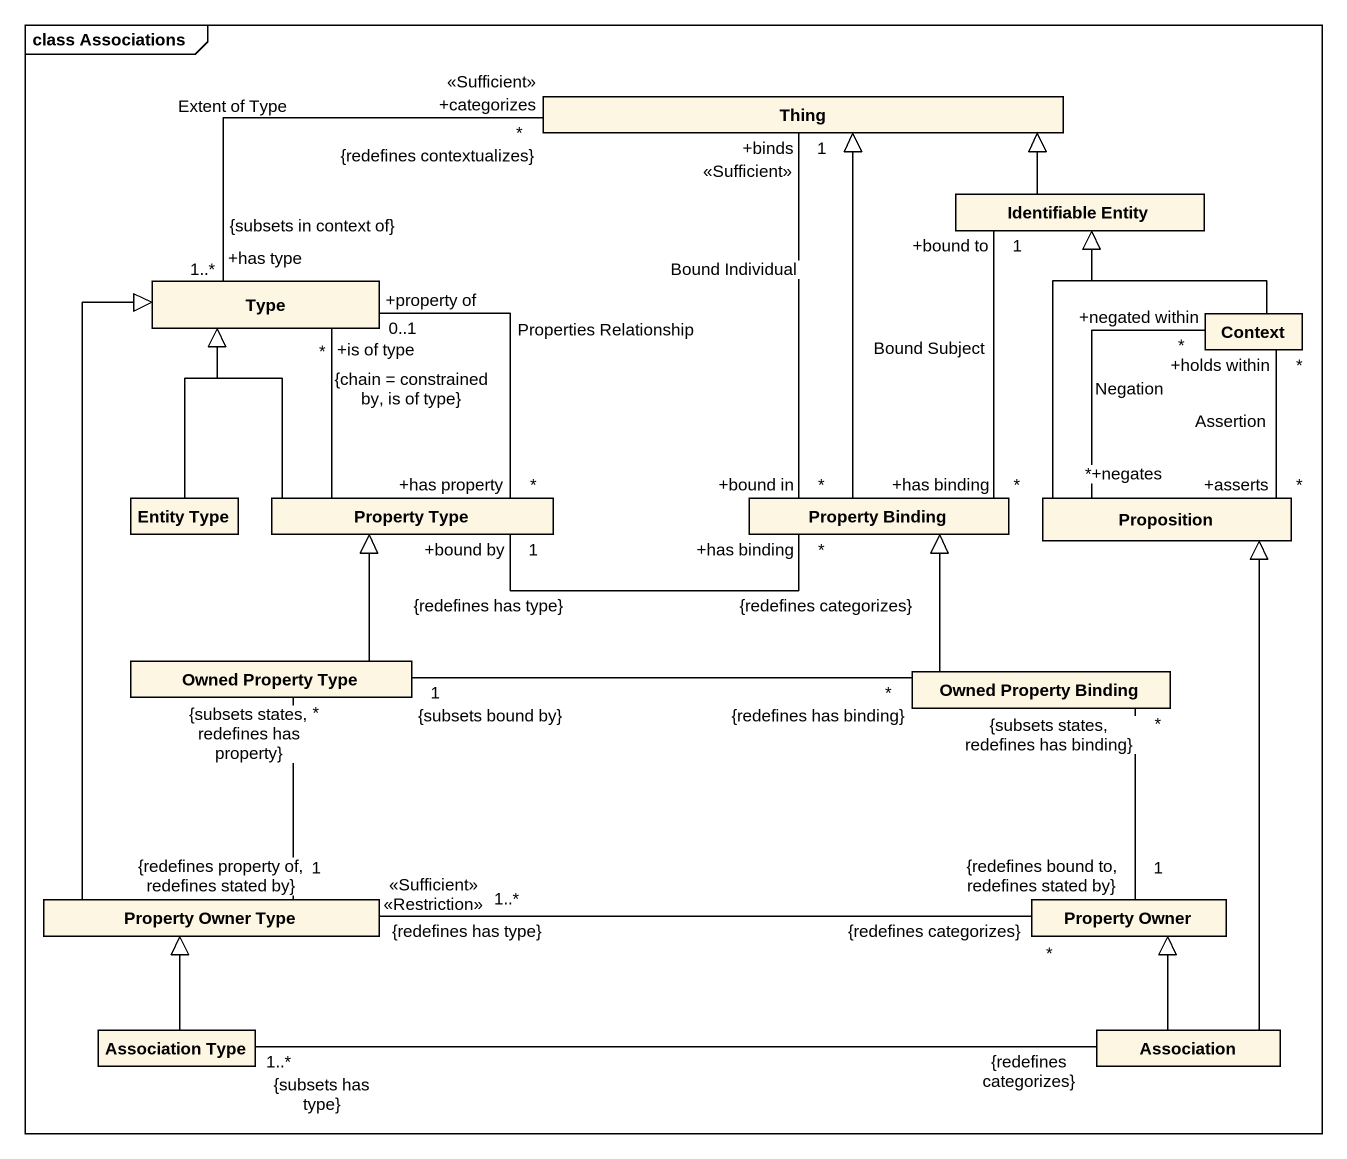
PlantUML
@startuml
mainframe class Associations
hide circle
hide empty members
class Thing
class "Identifiable Entity" as Identifiable_Entity
class Type
class Context
class "Entity Type" as Entity_Type
class "Property Type" as Property_Type
class "Property Binding" as Property_Binding
class Proposition
class "Owned Property Type" as Owned_Property_Type
class "Owned Property Binding" as Owned_Property_Binding
class "Property Owner Type" as Property_Owner_Type
class "Property Owner" as Property_Owner
class "Association Type" as Association_Type
class Association
Identifiable_Entity -left-|> Thing
Identifiable_Entity "+bound to\n1" -- "+has binding\n*" Property_Binding : Bound Subject
Type "+has type\n1..*\n{subsets in context of}" -right- "+categorizes\n<<Sufficient>>\n*\n{redefines contextualizes}" Thing : Extent of Type
Type "+property of\n0..1" -- "+has property\n*" Property_Type : Properties Relationship
Context -up-|> Identifiable_Entity
Context "+negated within\n*" -- "+negates\n*" Proposition : Negation
Context "+holds within\n*" -- "+asserts\n*" Proposition : Assertion
Entity_Type -up-|> Type
Property_Type -up- "+is of type\n*\n{chain = constrained by, is of type}" Type
Property_Type -up-|> Type
Property_Type "+bound by\n1\n{redefines has type}" -right- "+has binding\n*\n{redefines categorizes}" Property_Binding
Property_Binding -up-|> Thing
Property_Binding "+bound in\n*" -up- "+binds\n<<Sufficient>>\n1" Thing : Bound Individual
Proposition -up-|> Identifiable_Entity
Owned_Property_Type -up-|> Property_Type
Owned_Property_Binding -up-|> Property_Binding
Owned_Property_Binding "{redefines has binding}\n*" -left- "{subsets bound by}\n1" Owned_Property_Type
Property_Owner_Type -up-|> Type
Property_Owner_Type "1\n{redefines property of, redefines stated by}" -up- "*\n{subsets states, redefines has property}" Owned_Property_Type
Property_Owner_Type "<<Sufficient>> <<Restriction>>\n1..*\n{redefines has type}" -right- "*\n{redefines categorizes}" Property_Owner
Property_Owner "1\n{redefines bound to, redefines stated by}" -up- "*\n{subsets states, redefines has binding}" Owned_Property_Binding
Association_Type -up-|> Property_Owner_Type
Association_Type "1..*\n{subsets has type}" -right- "{redefines categorizes}" Association
Association -up-|> Proposition
Association -up-|> Property_Owner
@enduml
